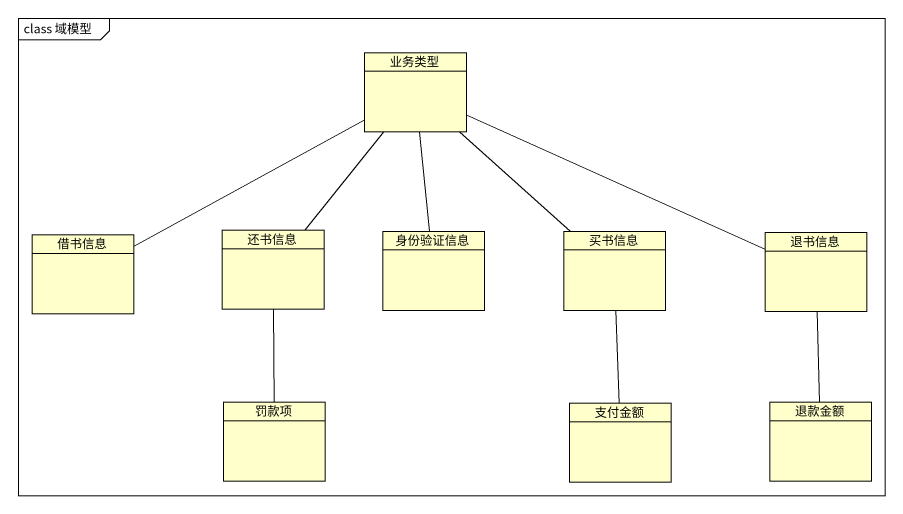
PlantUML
@startuml
mainframe class 域模型
hide circle
hide empty members
class 业务类型
class 借书信息
class 还书信息
class 身份验证信息
class 买书信息
class 退书信息
class 罚款项
class 支付金额
class 退款金额
业务类型 -left- 借书信息
业务类型 -- 还书信息
业务类型 -- 身份验证信息
业务类型 -- 买书信息
业务类型 -right- 退书信息
还书信息 -- 罚款项
买书信息 -- 支付金额
退书信息 -- 退款金额
@enduml
